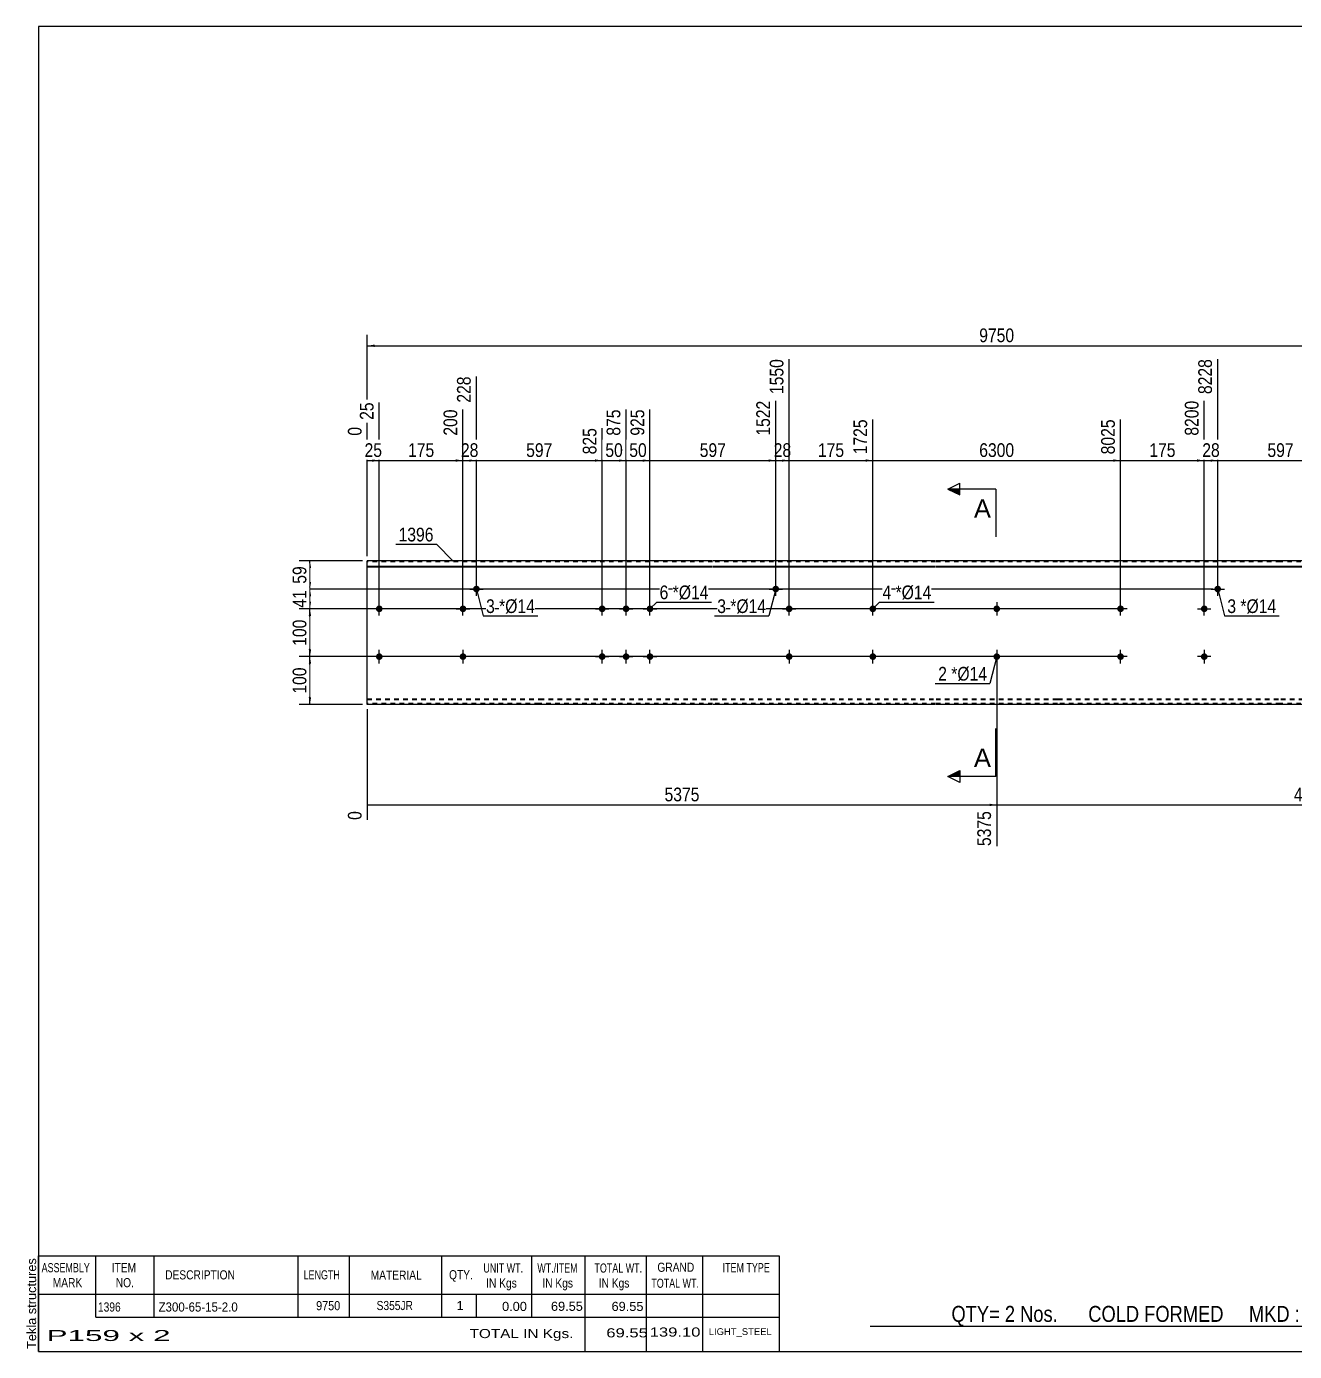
# Model space of a CAD drawing. Header units: millimetres. Extents: x -71 to 331, y -150 to 127.
# Drawn here: x -71.3 to 193.9, y -150.3 to 126.8 of the extents above; entities that cross this region are included whole.
import ezdxf

# ---------------------------------------------------------------- set-up
doc = ezdxf.new("R2010")
doc.units = ezdxf.units.MM
doc.linetypes.add('DXK_LINE_DOT1', pattern=[1.8814, 0.9407, -0.9407])
doc.styles.add('Arial', font='ARIAL.TTF', dxfattribs={"height": 0.2})
doc.styles.add('Arial Narrow', font='ARIALN.TTF', dxfattribs={"height": 0.2})

# ---------------------------------------------------------------- blocks, each defined once
blk = doc.blocks.new('Unknown-629092192-2034')
at = {"color": 5, "linetype": 'Continuous'}
for p, q in [((331.25, 126.75), (-68.75, 126.75)), ((-68.75, 126.75), (-68.75, -150.25)), ((331.25, -150.25), (331.25, 126.75)), ((-68.75, -150.25), (331.25, -150.25))]:
    blk.add_line(p, q, dxfattribs=at)
at = {"color": 174, "linetype": 'Continuous', "style": 'Arial'}
blk.add_text('Tekla structures', height=1.9102, rotation=90, dxfattribs=at).set_placement((-69.25, -149.75))
blk = doc.blocks.new('Bolt-629092192-1223 - 1203')
at = {"linetype": 'Continuous'}
blk.add_hatch(color=3, dxfattribs=at).paths.add_polyline_path([(84.69, 9.14, -1), (86.09, 9.14, -1)])
at = {"color": 3, "linetype": 'Continuous'}
for p, q in [((83.99, 9.14), (86.79, 9.14)), ((85.39, 7.74), (85.39, 10.54))]:
    blk.add_line(p, q, dxfattribs=at)
blk = doc.blocks.new('Part-629092192-1218 - 1203')
at = {"color": 2, "linetype": 'Continuous'}
for p, q in [((0, -15), (0, 15)), ((35.9, 15), (0, 15)), ((0, 13.94), (35.9, 13.94)), ((72.2, 15), (36, 15)), ((36, 13.94), (72.2, 13.94)), ((118.8, 15), (72.3, 15)), ((72.3, 13.94), (118.8, 13.94)), ((144.3, 15), (118.9, 15)), ((118.9, 13.94), (144.3, 13.94)), ((190.9, 15), (144.4, 15)), ((144.4, 13.94), (190.9, 13.94)), ((227.19, 15), (191, 15)), ((191, 13.94), (227.19, 13.94)), ((263.19, 15), (227.29, 15)), ((227.29, 13.94), (263.19, 13.94)), ((263.19, 15), (263.19, -15)), ((0, 13.8), (35.9, 13.8)), ((36, 13.8), (72.2, 13.8)), ((72.3, 13.8), (118.8, 13.8)), ((118.9, 13.8), (144.3, 13.8)), ((144.4, 13.8), (190.9, 13.8)), ((191, 13.8), (227.19, 13.8)), ((227.29, 13.8), (263.19, 13.8)), ((35.9, -15), (0, -15)), ((72.2, -15), (36, -15)), ((118.8, -15), (72.3, -15)), ((144.3, -15), (118.9, -15)), ((190.9, -15), (144.4, -15)), ((227.19, -15), (191, -15)), ((263.19, -15), (227.29, -15))]:
    blk.add_line(p, q, dxfattribs=at)
at = {"color": 7, "linetype": 'DXK_LINE_DOT1'}
for p, q in [((35.9, 14.8), (0, 14.8)), ((72.2, 14.8), (36, 14.8)), ((118.8, 14.8), (72.3, 14.8)), ((144.3, 14.8), (118.9, 14.8)), ((190.9, 14.8), (144.4, 14.8)), ((227.19, 14.8), (191, 14.8)), ((263.19, 14.8), (227.29, 14.8)), ((0, -13.8), (35.9, -13.8)), ((36, -13.8), (72.2, -13.8)), ((72.3, -13.8), (118.8, -13.8)), ((118.9, -13.8), (144.3, -13.8)), ((144.4, -13.8), (190.9, -13.8)), ((191, -13.8), (227.19, -13.8)), ((227.29, -13.8), (263.19, -13.8)), ((0, -13.94), (35.9, -13.94)), ((35.9, -14.8), (0, -14.8)), ((36, -13.94), (72.2, -13.94)), ((72.2, -14.8), (36, -14.8)), ((72.3, -13.94), (118.8, -13.94)), ((118.8, -14.8), (72.3, -14.8)), ((118.9, -13.94), (144.3, -13.94)), ((144.3, -14.8), (118.9, -14.8)), ((144.4, -13.94), (190.9, -13.94)), ((190.9, -14.8), (144.4, -14.8)), ((191, -13.94), (227.19, -13.94)), ((227.19, -14.8), (191, -14.8)), ((227.29, -13.94), (263.19, -13.94)), ((263.19, -14.8), (227.29, -14.8))]:
    blk.add_line(p, q, dxfattribs=at)
blk = doc.blocks.new('Bolt-629092192-1219 - 1203')
at = {"linetype": 'Continuous'}
for points in [[(48.4, 5, -1), (49.8, 5, -1)], [(53.4, 5, -1), (54.8, 5, -1)], [(58.4, 5, -1), (59.8, 5, -1)], [(48.4, -5, -1), (49.8, -5, -1)], [(53.4, -5, -1), (54.8, -5, -1)], [(58.4, -5, -1), (59.8, -5, -1)]]:
    blk.add_hatch(color=3, dxfattribs=at).paths.add_polyline_path(points)
at = {"color": 3, "linetype": 'Continuous'}
for p, q in [((49.1, 3.6), (49.1, 6.4)), ((54.1, 3.6), (54.1, 6.4)), ((59.1, 3.6), (59.1, 6.4)), ((47.7, 5), (50.5, 5)), ((52.7, 5), (55.5, 5)), ((57.7, 5), (60.5, 5)), ((47.7, -5), (50.5, -5)), ((49.1, -6.4), (49.1, -3.6)), ((52.7, -5), (55.5, -5)), ((54.1, -6.4), (54.1, -3.6)), ((57.7, -5), (60.5, -5)), ((59.1, -6.4), (59.1, -3.6))]:
    blk.add_line(p, q, dxfattribs=at)
blk = doc.blocks.new('Bolt-629092192-1220 - 1203')
at = {"linetype": 'Continuous'}
blk.add_hatch(color=3, dxfattribs=at).paths.add_polyline_path([(22.11, 9.14, -1), (23.51, 9.14, -1)])
at = {"color": 3, "linetype": 'Continuous'}
for p, q in [((21.41, 9.14), (24.21, 9.14)), ((22.81, 7.74), (22.81, 10.54))]:
    blk.add_line(p, q, dxfattribs=at)
blk = doc.blocks.new('Bolt-629092192-1221 - 1203')
at = {"linetype": 'Continuous'}
blk.add_hatch(color=3, dxfattribs=at).paths.add_polyline_path([(19.3, 5, -1), (20.7, 5, -1)])
at = {"color": 3, "linetype": 'Continuous'}
for p, q in [((20, 3.6), (20, 6.4)), ((18.6, 5), (21.4, 5))]:
    blk.add_line(p, q, dxfattribs=at)
blk = doc.blocks.new('Bolt-629092192-1222 - 1203')
at = {"linetype": 'Continuous'}
blk.add_hatch(color=3, dxfattribs=at).paths.add_polyline_path([(20.7, -5, -1), (19.3, -5, -1)])
at = {"color": 3, "linetype": 'Continuous'}
for p, q in [((21.4, -5), (18.6, -5)), ((20, -3.6), (20, -6.4))]:
    blk.add_line(p, q, dxfattribs=at)
blk = doc.blocks.new('Bolt-629092192-1224 - 1203')
at = {"linetype": 'Continuous'}
blk.add_hatch(color=3, dxfattribs=at).paths.add_polyline_path([(87.5, 5, -1), (88.9, 5, -1)])
at = {"color": 3, "linetype": 'Continuous'}
for p, q in [((88.2, 3.6), (88.2, 6.4)), ((86.8, 5), (89.6, 5))]:
    blk.add_line(p, q, dxfattribs=at)
blk = doc.blocks.new('Bolt-629092192-1225 - 1203')
at = {"linetype": 'Continuous'}
blk.add_hatch(color=3, dxfattribs=at).paths.add_polyline_path([(88.9, -5, -1), (87.5, -5, -1)])
at = {"color": 3, "linetype": 'Continuous'}
for p, q in [((89.6, -5), (86.8, -5)), ((88.2, -3.6), (88.2, -6.4))]:
    blk.add_line(p, q, dxfattribs=at)
blk = doc.blocks.new('Bolt-629092192-1226 - 1203')
at = {"linetype": 'Continuous'}
for points in [[(1.8, 5, -1), (3.2, 5, -1)], [(105, 5, -1), (106.4, 5, -1)]]:
    blk.add_hatch(color=3, dxfattribs=at).paths.add_polyline_path(points)
at = {"color": 3, "linetype": 'Continuous'}
for p, q in [((2.5, 3.6), (2.5, 6.4)), ((105.7, 3.6), (105.7, 6.4)), ((3.9, 5), (1.1, 5)), ((107.1, 5), (104.3, 5))]:
    blk.add_line(p, q, dxfattribs=at)
blk = doc.blocks.new('Bolt-629092192-1227 - 1203')
at = {"linetype": 'Continuous'}
for points in [[(1.8, -5, -1), (3.2, -5, -1)], [(105, -5, -1), (106.4, -5, -1)]]:
    blk.add_hatch(color=3, dxfattribs=at).paths.add_polyline_path(points)
at = {"color": 3, "linetype": 'Continuous'}
for p, q in [((3.9, -5), (1.1, -5)), ((2.5, -6.4), (2.5, -3.6)), ((107.1, -5), (104.3, -5)), ((105.7, -6.4), (105.7, -3.6))]:
    blk.add_line(p, q, dxfattribs=at)
blk = doc.blocks.new('Bolt-629092192-1229 - 1203')
at = {"linetype": 'Continuous'}
blk.add_hatch(color=3, dxfattribs=at).paths.add_polyline_path([(177.1, 9.14, -1), (178.5, 9.14, -1)])
at = {"color": 3, "linetype": 'Continuous'}
for p, q in [((176.4, 9.14), (179.2, 9.14)), ((177.8, 7.74), (177.8, 10.54))]:
    blk.add_line(p, q, dxfattribs=at)
blk = doc.blocks.new('Bolt-629092192-1230 - 1203')
at = {"linetype": 'Continuous'}
blk.add_hatch(color=3, dxfattribs=at).paths.add_polyline_path([(174.29, 5, -1), (175.69, 5, -1)])
at = {"color": 3, "linetype": 'Continuous'}
for p, q in [((174.99, 3.6), (174.99, 6.4)), ((173.59, 5), (176.39, 5))]:
    blk.add_line(p, q, dxfattribs=at)
blk = doc.blocks.new('Bolt-629092192-1231 - 1203')
at = {"linetype": 'Continuous'}
blk.add_hatch(color=3, dxfattribs=at).paths.add_polyline_path([(175.69, -5, -1), (174.29, -5, -1)])
at = {"color": 3, "linetype": 'Continuous'}
for p, q in [((176.39, -5), (173.59, -5)), ((174.99, -3.6), (174.99, -6.4))]:
    blk.add_line(p, q, dxfattribs=at)
blk = doc.blocks.new('Bolt-629092192-1235 - 1203')
at = {"linetype": 'Continuous'}
for points in [[(156.79, 5, -1), (158.19, 5, -1)], [(259.99, 5, -1), (261.39, 5, -1)]]:
    blk.add_hatch(color=3, dxfattribs=at).paths.add_polyline_path(points)
at = {"color": 3, "linetype": 'Continuous'}
for p, q in [((157.49, 3.6), (157.49, 6.4)), ((260.69, 3.6), (260.69, 6.4)), ((158.89, 5), (156.09, 5)), ((262.09, 5), (259.29, 5))]:
    blk.add_line(p, q, dxfattribs=at)
blk = doc.blocks.new('Bolt-629092192-1236 - 1203')
at = {"linetype": 'Continuous'}
for points in [[(156.79, -5, -1), (158.19, -5, -1)], [(259.99, -5, -1), (261.39, -5, -1)]]:
    blk.add_hatch(color=3, dxfattribs=at).paths.add_polyline_path(points)
at = {"color": 3, "linetype": 'Continuous'}
for p, q in [((158.89, -5), (156.09, -5)), ((157.49, -6.4), (157.49, -3.6)), ((262.09, -5), (259.29, -5)), ((260.69, -6.4), (260.69, -3.6))]:
    blk.add_line(p, q, dxfattribs=at)
blk = doc.blocks.new('Bolt-629092192-1237 - 1203')
at = {"linetype": 'Continuous'}
for points in [[(132.3, 5, -1), (130.9, 5, -1)], [(132.3, -5, -1), (130.9, -5, -1)]]:
    blk.add_hatch(color=3, dxfattribs=at).paths.add_polyline_path(points)
at = {"color": 3, "linetype": 'Continuous'}
for p, q in [((131.6, 6.4), (131.6, 3.6)), ((133, 5), (130.2, 5)), ((133, -5), (130.2, -5)), ((131.6, -3.6), (131.6, -6.4))]:
    blk.add_line(p, q, dxfattribs=at)
blk = doc.blocks.new('StraightDimension-629092192-1289 - 1203')
at = {"linetype": 'Continuous'}
blk.add_hatch(color=7, dxfattribs=at).paths.add_polyline_path([(86.7, 36.25), (88.2, 36), (86.7, 35.75)])
at = {"color": 7, "linetype": 'Continuous'}
for p, q in [((88.2, 6), (88.2, 57.21)), ((85.39, 10.14), (85.39, 48.51)), ((85.39, 36), (88.2, 36))]:
    blk.add_line(p, q, dxfattribs=at)
at = {"color": 0, "linetype": 'Continuous'}
blk.add_wipeout([(87.6, 57.81), (83.4, 57.81), (83.4, 49.3), (87.6, 49.3)], dxfattribs=at)
at = {"color": 0}
blk.add_wipeout([(89.23, 36.15), (89.23, 40.35), (84.37, 40.35), (84.37, 36.15)], dxfattribs=at)
at = {"color": 3, "linetype": 'Continuous', "style": 'Arial Narrow'}
blk.add_text('1550', height=2.863, rotation=90.0002, dxfattribs=at).set_placement((87, 49.9))
at = {"color": 3, "style": 'Arial Narrow'}
blk.add_text('28', height=2.863, dxfattribs=at).set_placement((84.97, 36.75))
blk = doc.blocks.new('StraightDimension-629092192-1284 - 1203')
at = {"linetype": 'Continuous'}
blk.add_hatch(color=7, dxfattribs=at).paths.add_polyline_path([(202.59, 36.25), (204.09, 36), (202.59, 35.75)])
at = {"color": 7, "linetype": 'Continuous'}
for p, q in [((177.8, 10.14), (177.8, 57.21)), ((204.09, 6), (204.09, 44.61)), ((177.8, 36), (204.09, 36))]:
    blk.add_line(p, q, dxfattribs=at)
at = {"color": 0, "linetype": 'Continuous'}
blk.add_wipeout([(203.49, 45.21), (199.29, 45.21), (199.29, 36.7), (203.49, 36.7)], dxfattribs=at)
at = {"color": 0}
blk.add_wipeout([(194.29, 36.15), (194.29, 40.35), (187.6, 40.35), (187.6, 36.15)], dxfattribs=at)
at = {"color": 3, "linetype": 'Continuous', "style": 'Arial Narrow'}
blk.add_text('8825', height=2.863, rotation=90.0002, dxfattribs=at).set_placement((202.89, 37.3))
at = {"color": 3, "style": 'Arial Narrow'}
blk.add_text('597', height=2.863, dxfattribs=at).set_placement((188.2, 36.75))
blk = doc.blocks.new('StraightDimension-629092192-1293 - 1203')
at = {"linetype": 'Continuous'}
blk.add_hatch(color=7, dxfattribs=at).paths.add_polyline_path([(47.6, 36.25), (49.1, 36), (47.6, 35.75)])
at = {"color": 7, "linetype": 'Continuous'}
for p, q in [((22.81, 10.14), (22.81, 53.58)), ((49.1, 6), (49.1, 42.78)), ((22.81, 36), (49.1, 36))]:
    blk.add_line(p, q, dxfattribs=at)
at = {"color": 0, "linetype": 'Continuous'}
blk.add_wipeout([(48.5, 43.38), (44.3, 43.38), (44.3, 36.7), (48.5, 36.7)], dxfattribs=at)
at = {"color": 0}
blk.add_wipeout([(39.3, 36.15), (39.3, 40.35), (32.61, 40.35), (32.61, 36.15)], dxfattribs=at)
at = {"color": 3, "linetype": 'Continuous', "style": 'Arial Narrow'}
blk.add_text('825', height=2.863, rotation=90.0002, dxfattribs=at).set_placement((47.9, 37.3))
at = {"color": 3, "style": 'Arial Narrow'}
blk.add_text('597', height=2.863, dxfattribs=at).set_placement((33.21, 36.75))
blk = doc.blocks.new('StraightDimension-629092192-1292 - 1203')
at = {"linetype": 'Continuous'}
blk.add_hatch(color=7, dxfattribs=at).paths.add_polyline_path([(52.6, 36.25), (54.1, 36), (52.6, 35.75)])
at = {"color": 7, "linetype": 'Continuous'}
for p, q in [((54.1, 6), (54.1, 46.68)), ((49.1, 6), (49.1, 42.78)), ((49.1, 36), (54.1, 36))]:
    blk.add_line(p, q, dxfattribs=at)
at = {"color": 0}
blk.add_wipeout([(54.03, 36.15), (54.03, 40.35), (49.17, 40.35), (49.17, 36.15)], dxfattribs=at)
at = {"color": 0, "linetype": 'Continuous'}
blk.add_wipeout([(53.5, 47.28), (49.3, 47.28), (49.3, 40.6), (53.5, 40.6)], dxfattribs=at)
at = {"color": 3, "linetype": 'Continuous', "style": 'Arial Narrow'}
blk.add_text('875', height=2.863, rotation=90.0002, dxfattribs=at).set_placement((52.9, 41.2))
at = {"color": 3, "style": 'Arial Narrow'}
blk.add_text('50', height=2.863, dxfattribs=at).set_placement((49.77, 36.75))
blk = doc.blocks.new('StraightDimension-629092192-1291 - 1203')
at = {"linetype": 'Continuous'}
blk.add_hatch(color=7, dxfattribs=at).paths.add_polyline_path([(57.6, 36.25), (59.1, 36), (57.6, 35.75)])
at = {"color": 7, "linetype": 'Continuous'}
for p, q in [((54.1, 6), (54.1, 46.68)), ((59.1, 6), (59.1, 46.68)), ((54.1, 36), (59.1, 36))]:
    blk.add_line(p, q, dxfattribs=at)
at = {"color": 0}
blk.add_wipeout([(59.03, 36.15), (59.03, 40.35), (54.17, 40.35), (54.17, 36.15)], dxfattribs=at)
at = {"color": 0, "linetype": 'Continuous'}
blk.add_wipeout([(58.5, 47.28), (54.3, 47.28), (54.3, 40.6), (58.5, 40.6)], dxfattribs=at)
at = {"color": 3, "linetype": 'Continuous', "style": 'Arial Narrow'}
blk.add_text('925', height=2.863, rotation=90.0002, dxfattribs=at).set_placement((57.9, 41.2))
at = {"color": 3, "style": 'Arial Narrow'}
blk.add_text('50', height=2.863, dxfattribs=at).set_placement((54.77, 36.75))
blk = doc.blocks.new('StraightDimension-629092192-1286 - 1203')
at = {"linetype": 'Continuous'}
blk.add_hatch(color=7, dxfattribs=at).paths.add_polyline_path([(173.49, 36.25), (174.99, 36), (173.49, 35.75)])
at = {"color": 7, "linetype": 'Continuous'}
for p, q in [((174.99, 6), (174.99, 48.51)), ((157.49, 6), (157.49, 44.61)), ((157.49, 36), (174.99, 36))]:
    blk.add_line(p, q, dxfattribs=at)
at = {"color": 0}
blk.add_wipeout([(169.59, 36.15), (169.59, 40.35), (162.9, 40.35), (162.9, 36.15)], dxfattribs=at)
at = {"color": 0, "linetype": 'Continuous'}
blk.add_wipeout([(174.39, 49.11), (170.19, 49.11), (170.19, 40.6), (174.39, 40.6)], dxfattribs=at)
at = {"color": 3, "linetype": 'Continuous', "style": 'Arial Narrow'}
blk.add_text('8200', height=2.863, rotation=90.0002, dxfattribs=at).set_placement((173.79, 41.2))
at = {"color": 3, "style": 'Arial Narrow'}
blk.add_text('175', height=2.863, dxfattribs=at).set_placement((163.5, 36.75))
blk = doc.blocks.new('StraightDimension-629092192-1290 - 1203')
at = {"linetype": 'Continuous'}
blk.add_hatch(color=7, dxfattribs=at).paths.add_polyline_path([(83.89, 36.25), (85.39, 36), (83.89, 35.75)])
at = {"color": 7, "linetype": 'Continuous'}
for p, q in [((85.39, 10.14), (85.39, 48.51)), ((59.1, 6), (59.1, 46.68)), ((59.1, 36), (85.39, 36))]:
    blk.add_line(p, q, dxfattribs=at)
at = {"color": 0, "linetype": 'Continuous'}
blk.add_wipeout([(84.79, 49.11), (80.59, 49.11), (80.59, 40.6), (84.79, 40.6)], dxfattribs=at)
at = {"color": 0}
blk.add_wipeout([(75.59, 36.15), (75.59, 40.35), (68.9, 40.35), (68.9, 36.15)], dxfattribs=at)
at = {"color": 3, "linetype": 'Continuous', "style": 'Arial Narrow'}
blk.add_text('1522', height=2.863, rotation=90.0002, dxfattribs=at).set_placement((84.19, 41.2))
at = {"color": 3, "style": 'Arial Narrow'}
blk.add_text('597', height=2.863, dxfattribs=at).set_placement((69.5, 36.75))
blk = doc.blocks.new('StraightDimension-629092192-1294 - 1203')
at = {"linetype": 'Continuous'}
blk.add_hatch(color=7, dxfattribs=at).paths.add_polyline_path([(21.31, 36.25), (22.81, 36), (21.31, 35.75)])
at = {"color": 7, "linetype": 'Continuous'}
for p, q in [((22.81, 10.14), (22.81, 53.58)), ((20, 6), (20, 46.68)), ((20, 36), (22.81, 36))]:
    blk.add_line(p, q, dxfattribs=at)
at = {"color": 0, "linetype": 'Continuous'}
blk.add_wipeout([(22.21, 54.18), (18.01, 54.18), (18.01, 47.5), (22.21, 47.5)], dxfattribs=at)
at = {"color": 0}
blk.add_wipeout([(23.83, 36.15), (23.83, 40.35), (18.97, 40.35), (18.97, 36.15)], dxfattribs=at)
at = {"color": 3, "linetype": 'Continuous', "style": 'Arial Narrow'}
blk.add_text('228', height=2.863, rotation=90.0002, dxfattribs=at).set_placement((21.61, 48.1))
at = {"color": 3, "style": 'Arial Narrow'}
blk.add_text('28', height=2.863, dxfattribs=at).set_placement((19.57, 36.75))
blk = doc.blocks.new('StraightDimension-629092192-1288 - 1203')
at = {"linetype": 'Continuous'}
blk.add_hatch(color=7, dxfattribs=at).paths.add_polyline_path([(104.2, 36.25), (105.7, 36), (104.2, 35.75)])
at = {"color": 7, "linetype": 'Continuous'}
for p, q in [((88.2, 6), (88.2, 57.21)), ((105.7, 6), (105.7, 44.61)), ((88.2, 36), (105.7, 36))]:
    blk.add_line(p, q, dxfattribs=at)
at = {"color": 0}
blk.add_wipeout([(100.29, 36.15), (100.29, 40.35), (93.61, 40.35), (93.61, 36.15)], dxfattribs=at)
at = {"color": 0, "linetype": 'Continuous'}
blk.add_wipeout([(105.1, 45.21), (100.9, 45.21), (100.9, 36.7), (105.1, 36.7)], dxfattribs=at)
at = {"color": 3, "linetype": 'Continuous', "style": 'Arial Narrow'}
blk.add_text('1725', height=2.863, rotation=90.0002, dxfattribs=at).set_placement((104.5, 37.3))
at = {"color": 3, "style": 'Arial Narrow'}
blk.add_text('175', height=2.863, dxfattribs=at).set_placement((94.21, 36.75))
blk = doc.blocks.new('StraightDimension-629092192-1371 - 1203')
at = {"linetype": 'Continuous'}
blk.add_hatch(color=7, dxfattribs=at).paths.add_polyline_path([(261.69, -35.75), (263.19, -36), (261.69, -36.25)])
at = {"color": 7, "linetype": 'Continuous'}
for p, q in [((131.6, -6), (131.6, -44.61)), ((263.19, -16), (263.19, -44.61)), ((131.6, -36), (263.19, -36))]:
    blk.add_line(p, q, dxfattribs=at)
at = {"color": 0}
blk.add_wipeout([(201.65, -35.85), (201.65, -31.65), (193.14, -31.65), (193.14, -35.85)], dxfattribs=at)
at = {"color": 0, "linetype": 'Continuous'}
blk.add_wipeout([(262.59, -36.7), (258.39, -36.7), (258.39, -45.21), (262.59, -45.21)], dxfattribs=at)
at = {"color": 3, "style": 'Arial Narrow'}
blk.add_text('4375', height=2.863, dxfattribs=at).set_placement((193.74, -35.25))
at = {"color": 3, "linetype": 'Continuous', "style": 'Arial Narrow'}
blk.add_text('9750', height=2.863, rotation=90.0002, dxfattribs=at).set_placement((261.99, -44.61))
blk = doc.blocks.new('StraightDimension-629092192-1413 - 1203')
at = {"linetype": 'Continuous'}
for points in [[(1.5, 59.75), (0, 60), (1.5, 60.25)], [(261.69, 60.25), (263.19, 60), (261.69, 59.75)]]:
    blk.add_hatch(color=7, dxfattribs=at).paths.add_polyline_path(points)
at = {"color": 7, "linetype": 'Continuous'}
for p, q in [((0, 16), (0, 62.25)), ((263.19, 16), (263.19, 62.25)), ((0, 60), (263.19, 60))]:
    blk.add_line(p, q, dxfattribs=at)
at = {"color": 0}
blk.add_wipeout([(135.85, 60.15), (135.85, 64.35), (127.34, 64.35), (127.34, 60.15)], dxfattribs=at)
at = {"color": 3, "style": 'Arial Narrow'}
blk.add_text('9750', height=2.863, dxfattribs=at).set_placement((127.94, 60.75))
blk = doc.blocks.new('StraightDimension-629092192-1285 - 1203')
at = {"linetype": 'Continuous'}
blk.add_hatch(color=7, dxfattribs=at).paths.add_polyline_path([(176.3, 36.25), (177.8, 36), (176.3, 35.75)])
at = {"color": 7, "linetype": 'Continuous'}
for p, q in [((177.8, 10.14), (177.8, 57.21)), ((174.99, 6), (174.99, 48.51)), ((174.99, 36), (177.8, 36))]:
    blk.add_line(p, q, dxfattribs=at)
at = {"color": 0, "linetype": 'Continuous'}
blk.add_wipeout([(177.2, 57.81), (173, 57.81), (173, 49.3), (177.2, 49.3)], dxfattribs=at)
at = {"color": 0}
blk.add_wipeout([(178.82, 36.15), (178.82, 40.35), (173.97, 40.35), (173.97, 36.15)], dxfattribs=at)
at = {"color": 3, "linetype": 'Continuous', "style": 'Arial Narrow'}
blk.add_text('8228', height=2.863, rotation=90.0002, dxfattribs=at).set_placement((176.6, 49.9))
at = {"color": 3, "style": 'Arial Narrow'}
blk.add_text('28', height=2.863, dxfattribs=at).set_placement((174.57, 36.75))
blk = doc.blocks.new('StraightDimension-629092192-1287 - 1203')
at = {"linetype": 'Continuous'}
blk.add_hatch(color=7, dxfattribs=at).paths.add_polyline_path([(155.99, 36.25), (157.49, 36), (155.99, 35.75)])
at = {"color": 7, "linetype": 'Continuous'}
for p, q in [((105.7, 6), (105.7, 44.61)), ((157.49, 6), (157.49, 44.61)), ((105.7, 36), (157.49, 36))]:
    blk.add_line(p, q, dxfattribs=at)
at = {"color": 0, "linetype": 'Continuous'}
blk.add_wipeout([(156.89, 45.21), (152.69, 45.21), (152.69, 36.7), (156.89, 36.7)], dxfattribs=at)
at = {"color": 0}
blk.add_wipeout([(135.85, 36.15), (135.85, 40.35), (127.34, 40.35), (127.34, 36.15)], dxfattribs=at)
at = {"color": 3, "linetype": 'Continuous', "style": 'Arial Narrow'}
blk.add_text('8025', height=2.863, rotation=90.0002, dxfattribs=at).set_placement((156.29, 37.3))
at = {"color": 3, "style": 'Arial Narrow'}
blk.add_text('6300', height=2.863, dxfattribs=at).set_placement((127.94, 36.75))
blk = doc.blocks.new('StraightDimension-629092192-1295 - 1203')
at = {"linetype": 'Continuous'}
blk.add_hatch(color=7, dxfattribs=at).paths.add_polyline_path([(18.5, 36.25), (20, 36), (18.5, 35.75)])
at = {"color": 7, "linetype": 'Continuous'}
for p, q in [((2.5, 6), (2.5, 48.16)), ((20, 6), (20, 46.68)), ((2.5, 36), (20, 36))]:
    blk.add_line(p, q, dxfattribs=at)
at = {"color": 0}
blk.add_wipeout([(14.59, 36.15), (14.59, 40.35), (7.91, 40.35), (7.91, 36.15)], dxfattribs=at)
at = {"color": 0, "linetype": 'Continuous'}
blk.add_wipeout([(19.4, 47.28), (15.2, 47.28), (15.2, 40.6), (19.4, 40.6)], dxfattribs=at)
at = {"color": 3, "linetype": 'Continuous', "style": 'Arial Narrow'}
blk.add_text('200', height=2.863, rotation=90.0002, dxfattribs=at).set_placement((18.8, 41.2))
at = {"color": 3, "style": 'Arial Narrow'}
blk.add_text('175', height=2.863, dxfattribs=at).set_placement((8.51, 36.75))
blk = doc.blocks.new('StraightDimension-629092192-1296 - 1203')
at = {"linetype": 'Continuous'}
blk.add_hatch(color=7, dxfattribs=at).paths.add_polyline_path([(1, 36.25), (2.5, 36), (1, 35.75)])
at = {"color": 7, "linetype": 'Continuous'}
for p, q in [((2.5, 6), (2.5, 48.16)), ((0, 16), (0, 43.03)), ((0, 36), (2.5, 36))]:
    blk.add_line(p, q, dxfattribs=at)
at = {"color": 0, "linetype": 'Continuous'}
blk.add_wipeout([(1.9, 48.76), (-2.3, 48.76), (-2.3, 43.9), (1.9, 43.9)], dxfattribs=at)
at = {"color": 0}
blk.add_wipeout([(3.68, 36.15), (3.68, 40.35), (-1.18, 40.35), (-1.18, 36.15)], dxfattribs=at)
at = {"color": 0, "linetype": 'Continuous'}
blk.add_wipeout([(-0.6, 43.63), (-4.8, 43.63), (-4.8, 40.6), (-0.6, 40.6)], dxfattribs=at)
at = {"color": 3, "linetype": 'Continuous', "style": 'Arial Narrow'}
for s, height, p in [('25', 2.863, (1.3, 44.5)), ('0', 2.86, (-1.2, 41.2))]:
    blk.add_text(s, height=height, rotation=90.0002, dxfattribs=at).set_placement(p)
at = {"color": 3, "style": 'Arial Narrow'}
blk.add_text('25', height=2.863, dxfattribs=at).set_placement((-0.58, 36.75))
blk = doc.blocks.new('StraightDimension-629092192-1372 - 1203')
at = {"linetype": 'Continuous'}
blk.add_hatch(color=7, dxfattribs=at).paths.add_polyline_path([(130.1, -35.75), (131.6, -36), (130.1, -36.25)])
at = {"color": 7, "linetype": 'Continuous'}
for p, q in [((131.6, -6), (131.6, -44.61)), ((0, -16), (0, -39.13)), ((0, -36), (131.6, -36))]:
    blk.add_line(p, q, dxfattribs=at)
at = {"color": 0}
blk.add_wipeout([(70.05, -35.85), (70.05, -31.65), (61.54, -31.65), (61.54, -35.85)], dxfattribs=at)
at = {"color": 0, "linetype": 'Continuous'}
for points in [[(-0.6, -36.7), (-4.8, -36.7), (-4.8, -39.73), (-0.6, -39.73)], [(131, -36.7), (126.8, -36.7), (126.8, -45.21), (131, -45.21)]]:
    blk.add_wipeout(points, dxfattribs=at)
at = {"color": 3, "style": 'Arial Narrow'}
blk.add_text('5375', height=2.863, dxfattribs=at).set_placement((62.14, -35.25))
at = {"color": 3, "linetype": 'Continuous', "style": 'Arial Narrow'}
for s, height, p in [('0', 2.86, (-1.2, -39.13)), ('5375', 2.863, (130.4, -44.61))]:
    blk.add_text(s, height=height, rotation=90.0002, dxfattribs=at).set_placement(p)
blk = doc.blocks.new('StraightDimension-629092192-1379 - 1203')
at = {"linetype": 'Continuous'}
for points in [[(-12.25, 13.5), (-12, 15), (-11.75, 13.5)], [(-11.75, 10.64), (-12, 9.14), (-12.25, 10.64)]]:
    blk.add_hatch(color=7, dxfattribs=at).paths.add_polyline_path(points)
at = {"color": 7, "linetype": 'Continuous'}
for p, q in [((-1, 15), (-14.25, 15)), ((-12, 9.14), (-12, 15)), ((176.8, 9.14), (-14.25, 9.14))]:
    blk.add_line(p, q, dxfattribs=at)
at = {"color": 0}
blk.add_wipeout([(-12.15, 14.5), (-16.35, 14.5), (-16.35, 9.64), (-12.15, 9.64)], dxfattribs=at)
at = {"color": 3, "style": 'Arial Narrow'}
blk.add_text('59', height=2.863, rotation=90.0002, dxfattribs=at).set_placement((-12.75, 10.24))
blk = doc.blocks.new('StraightDimension-629092192-1380 - 1203')
at = {"linetype": 'Continuous'}
for points in [[(-12.25, 7.64), (-12, 9.14), (-11.75, 7.64)], [(-11.75, 6.5), (-12, 5), (-12.25, 6.5)]]:
    blk.add_hatch(color=7, dxfattribs=at).paths.add_polyline_path(points)
at = {"color": 7, "linetype": 'Continuous'}
for p, q in [((176.8, 9.14), (-14.25, 9.14)), ((-12, 5), (-12, 9.14)), ((156.49, 5), (-14.25, 5))]:
    blk.add_line(p, q, dxfattribs=at)
at = {"color": 0}
blk.add_wipeout([(-12.15, 9.5), (-16.35, 9.5), (-16.35, 4.64), (-12.15, 4.64)], dxfattribs=at)
at = {"color": 3, "style": 'Arial Narrow'}
blk.add_text('41', height=2.863, rotation=90.0002, dxfattribs=at).set_placement((-12.75, 5.24))
blk = doc.blocks.new('StraightDimension-629092192-1381 - 1203')
at = {"linetype": 'Continuous'}
for points in [[(-12.25, 3.5), (-12, 5), (-11.75, 3.5)], [(-11.75, -3.5), (-12, -5), (-12.25, -3.5)]]:
    blk.add_hatch(color=7, dxfattribs=at).paths.add_polyline_path(points)
at = {"color": 7, "linetype": 'Continuous'}
for p, q in [((156.49, 5), (-14.25, 5)), ((-12, -5), (-12, 5)), ((156.49, -5), (-14.25, -5))]:
    blk.add_line(p, q, dxfattribs=at)
at = {"color": 0}
blk.add_wipeout([(-12.15, 3.34), (-16.35, 3.34), (-16.35, -3.34), (-12.15, -3.34)], dxfattribs=at)
at = {"color": 3, "style": 'Arial Narrow'}
blk.add_text('100', height=2.863, rotation=90.0002, dxfattribs=at).set_placement((-12.75, -2.74))
blk = doc.blocks.new('StraightDimension-629092192-1382 - 1203')
at = {"linetype": 'Continuous'}
for points in [[(-12.25, -6.5), (-12, -5), (-11.75, -6.5)], [(-11.75, -13.5), (-12, -15), (-12.25, -13.5)]]:
    blk.add_hatch(color=7, dxfattribs=at).paths.add_polyline_path(points)
at = {"color": 7, "linetype": 'Continuous'}
for p, q in [((156.49, -5), (-14.25, -5)), ((-12, -15), (-12, -5)), ((-1, -15), (-14.25, -15))]:
    blk.add_line(p, q, dxfattribs=at)
at = {"color": 0}
blk.add_wipeout([(-12.15, -6.66), (-16.35, -6.66), (-16.35, -13.34), (-12.15, -13.34)], dxfattribs=at)
at = {"color": 3, "style": 'Arial Narrow'}
blk.add_text('100', height=2.863, rotation=90.0002, dxfattribs=at).set_placement((-12.75, -12.74))
blk = doc.blocks.new('CBS_BOM-629092192-2111')
at = {"color": 7, "linetype": 'Continuous'}
for p, q in [((-68.78, -138.28), (-68.78, -130.28)), ((-68.78, -130.28), (86.14, -130.28)), ((-56.78, -138.28), (-56.78, -130.28)), ((-44.59, -138.28), (-44.59, -130.28)), ((-14.43, -138.28), (-14.43, -130.28)), ((-3.75, -138.28), (-3.75, -130.28)), ((15.57, -138.28), (15.57, -130.28)), ((34.37, -138.28), (34.37, -130.28)), ((45.58, -138.28), (45.58, -130.28)), ((58.37, -138.28), (58.37, -130.28)), ((70.12, -138.28), (70.12, -130.28)), ((86.14, -130.29), (86.14, -138.27)), ((-68.78, -138.28), (86.14, -138.28)), ((-68.78, -143.08), (-68.78, -138.28)), ((-56.78, -143.08), (-56.78, -138.28)), ((-44.59, -143.08), (-44.59, -138.28)), ((-14.43, -143.08), (-14.43, -138.28)), ((-3.75, -143.08), (-3.75, -138.28)), ((15.57, -143.08), (15.57, -138.28)), ((22.83, -143.08), (22.83, -138.28)), ((34.37, -143.08), (34.37, -138.28)), ((45.58, -143.08), (45.58, -138.28)), ((58.37, -143.08), (58.37, -138.28)), ((70.14, -143.08), (70.14, -138.28)), ((86.14, -138.28), (86.14, -143.08)), ((-68.78, -150.28), (-68.78, -143.1)), ((-56.78, -143.08), (86.14, -143.08)), ((45.58, -150.28), (45.58, -143.1)), ((58.37, -150.28), (58.37, -143.1)), ((70.18, -150.28), (70.18, -143.1)), ((86.14, -143.08), (86.14, -150.28)), ((-68.78, -150.28), (86.14, -150.28))]:
    blk.add_line(p, q, dxfattribs=at)
at = {"color": 3, "linetype": 'Continuous', "style": 'Arial'}
for s, height, width, p in [('ASSEMBLY', 1.91, 0.7, (-68.1, -133.71)), ('ITEM', 1.91, 0.8, (-53.45, -133.71)), ('UNIT WT.', 1.91, 0.7, (24.26, -133.78)), ('WT./ITEM', 1.91, 0.7, (35.55, -133.78)), ('TOTAL WT.', 1.91, 0.7, (47.49, -133.78)), ('GRAND', 1.91, 0.8, (60.64, -133.62)), ('ITEM TYPE', 1.91, 0.7, (74.28, -133.7)), ('MARK', 1.91, 0.8, (-65.78, -136.84)), ('NO.', 1.91, 0.8, (-52.6, -136.84)), ('DESCRIPTION', 1.9102, 0.8, (-42.27, -135.21)), ('LENGTH', 1.91, 0.7, (-13.32, -135.21)), ('MATERIAL', 1.91, 0.8, (0.7, -135.26)), ('QTY.', 1.91, 0.8, (17.09, -135.18)), ('IN Kgs', 1.91, 0.8, (24.84, -136.92)), ('IN Kgs', 1.91, 0.8, (36.59, -136.92)), ('IN Kgs', 1.91, 0.8, (48.38, -136.92)), ('TOTAL WT.', 1.91, 0.7, (59.38, -136.96))]:
    blk.add_text(s, height=height, dxfattribs=dict(at, width=width)).set_placement(p)
at = {"color": 7, "linetype": 'Continuous', "style": 'Arial'}
for s, height, width, p in [('1396', 1.91, 0.8, (-56.32, -141.93)), ('Z300-65-15-2.0', 1.9102, 0.9, (-43.65, -141.93)), ('9750', 1.91, 0.85, (-10.71, -141.65)), ('S355JR', 1.91, 0.8, (1.94, -141.62))]:
    blk.add_text(s, height=height, dxfattribs=dict(at, width=width)).set_placement(p)
for s, p in [('1', (18.66, -141.62)), ('0.00', (28.17, -141.81)), ('69.55', (38.39, -141.78)), ('69.55', (51.06, -141.81))]:
    blk.add_text(s, height=1.91, dxfattribs=at).set_placement(p)
at = {"color": 6, "linetype": 'Continuous', "style": 'Arial'}
for s, height, width, p in [('P159 x 2', 2.292, 2.05, (-67.06, -148.09)), ('TOTAL IN Kgs.', 1.9102, 1.2, (21.38, -147.48)), ('69.55', 1.91, 1.3, (49.97, -147.33)), ('139.10', 1.91, 1.3, (59.04, -147.17))]:
    blk.add_text(s, height=height, dxfattribs=dict(at, width=width)).set_placement(p)
blk.add_text('LIGHT_STEEL', height=1.4135, dxfattribs=at).set_placement((71.39, -146.83))
blk = doc.blocks.new('CBS_CALLOFF-629092192-2112')
at = {"color": 7, "linetype": 'Continuous'}
blk.add_line((105.13, -144.98), (221.36, -145), dxfattribs=at)
at = {"color": 3, "linetype": 'Continuous', "style": 'Arial Narrow'}
blk.add_text('QTY= 2 Nos.      COLD FORMED     MKD : P159', height=3.3405, dxfattribs=at).set_placement((122.13, -144.09))
blk = doc.blocks.new('MarkSet-629092192-1428 - 1203')
at = {"color": 0}
blk.add_wipeout([(26.65, 4.12), (26.65, 7.12), (24.82, 7.12), (24.82, 4.12)], dxfattribs=at)
blk.add_wipeout([(26.65, 4.12), (26.65, 7.12), (24.82, 7.12), (24.82, 4.12)], dxfattribs=at)
at = {"color": 7, "linetype": 'Continuous'}
blk.add_line((22.81, 9.14), (24.22, 3.52), dxfattribs=at)
at = {"color": 0}
blk.add_wipeout([(28.83, 4.12), (28.83, 7.12), (27.55, 7.12), (27.55, 4.12)], dxfattribs=at)
blk.add_wipeout([(28.83, 4.12), (28.83, 7.12), (27.55, 7.12), (27.55, 4.12)], dxfattribs=at)
at = {"color": 3, "style": 'Arial Narrow'}
blk.add_text('3', height=2.86, dxfattribs=at).set_placement((24.82, 4.12))
at = {"color": 0}
blk.add_wipeout([(35.04, 4.12), (35.04, 7.12), (28.83, 7.12), (28.83, 4.12)], dxfattribs=at)
blk.add_wipeout([(35.04, 4.12), (35.04, 7.12), (28.83, 7.12), (28.83, 4.12)], dxfattribs=at)
at = {"color": 7, "linetype": 'Continuous'}
blk.add_line((24.22, 3.52), (35.64, 3.52), dxfattribs=at)
at = {"color": 3, "style": 'Arial Narrow'}
for s, height, p in [('*', 2.86, (27.55, 4.12)), ('Ø14', 2.863, (28.83, 4.12))]:
    blk.add_text(s, height=height, dxfattribs=at).set_placement(p)
blk = doc.blocks.new('Mark-629092192-1416 - 1203')
at = {"color": 0}
blk.add_wipeout([(13.84, 19.09), (13.84, 22.09), (6.53, 22.09), (6.53, 19.09)], dxfattribs=at)
blk.add_wipeout([(13.84, 19.09), (13.84, 22.09), (6.53, 22.09), (6.53, 19.09)], dxfattribs=at)
at = {"color": 7, "linetype": 'Continuous'}
for p in [(5.93, 18.49), (17.98, 14.95)]:
    blk.add_line(p, (14.44, 18.49), dxfattribs=at)
at = {"color": 3, "style": 'Arial Narrow'}
blk.add_text('1396', height=2.863, dxfattribs=at).set_placement((6.53, 19.09))
blk = doc.blocks.new('SectionMark-629092192-1276 - 1203')
at = {"linetype": 'Continuous'}
for points in [[(123.89, 30.05), (123.89, 28.8), (121.39, 30.05)], [(123.89, -28.8), (123.89, -30.05), (121.39, -30.05)]]:
    blk.add_hatch(color=30, dxfattribs=at).paths.add_polyline_path(points)
at = {"color": 30, "linetype": 'Continuous'}
for p, q in [((121.39, 30.05), (123.89, 31.3)), ((123.89, 28.8), (123.89, 31.3)), ((131.39, 30.05), (121.39, 30.05)), ((121.39, 30.05), (123.89, 28.8)), ((121.39, -30.05), (123.89, -28.8)), ((131.39, -30.05), (121.39, -30.05)), ((123.89, -31.3), (121.39, -30.05)), ((123.89, -28.8), (123.89, -31.3))]:
    blk.add_line(p, q, dxfattribs=at)
at = {"color": 0, "linetype": 'Continuous'}
for points in [[(130.39, 24.05), (130.39, 28.05), (126.83, 28.05), (126.83, 24.05)], [(130.39, -28.05), (130.39, -24.05), (126.83, -24.05), (126.83, -28.05)]]:
    blk.add_wipeout(points, dxfattribs=at)
at = {"color": 30, "linetype": 'Continuous'}
for p, q in [((131.39, 30.05), (131.39, 20.05)), ((131.39, -30.05), (131.39, -20.05))]:
    blk.add_line(p, q, dxfattribs=at)
at = {"color": 96, "linetype": 'Continuous', "style": 'Arial'}
for p in [(126.83, 24.05), (126.83, -28.05)]:
    blk.add_text('A', height=3.82, dxfattribs=at).set_placement(p)
blk = doc.blocks.new('MarkSet-629092192-1435 - 1203')
at = {"color": 0}
blk.add_wipeout([(74.99, 4.12), (74.99, 7.12), (73.16, 7.12), (73.16, 4.12)], dxfattribs=at)
blk.add_wipeout([(74.99, 4.12), (74.99, 7.12), (73.16, 7.12), (73.16, 4.12)], dxfattribs=at)
blk.add_wipeout([(77.17, 4.12), (77.17, 7.12), (75.89, 7.12), (75.89, 4.12)], dxfattribs=at)
blk.add_wipeout([(77.17, 4.12), (77.17, 7.12), (75.89, 7.12), (75.89, 4.12)], dxfattribs=at)
at = {"color": 3, "style": 'Arial Narrow'}
blk.add_text('3', height=2.86, dxfattribs=at).set_placement((73.16, 4.12))
at = {"color": 0}
blk.add_wipeout([(83.38, 4.12), (83.38, 7.12), (77.17, 7.12), (77.17, 4.12)], dxfattribs=at)
blk.add_wipeout([(83.38, 4.12), (83.38, 7.12), (77.17, 7.12), (77.17, 4.12)], dxfattribs=at)
at = {"color": 7, "linetype": 'Continuous'}
for p in [(85.39, 9.14), (72.56, 3.52)]:
    blk.add_line(p, (83.98, 3.52), dxfattribs=at)
at = {"color": 3, "style": 'Arial Narrow'}
for s, height, p in [('*', 2.86, (75.89, 4.12)), ('Ø14', 2.863, (77.17, 4.12))]:
    blk.add_text(s, height=height, dxfattribs=at).set_placement(p)
blk = doc.blocks.new('MarkSet-629092192-1441 - 1203')
at = {"color": 0}
blk.add_wipeout([(109.54, 7.01), (109.54, 10.01), (107.71, 10.01), (107.71, 7.01)], dxfattribs=at)
blk.add_wipeout([(109.54, 7.01), (109.54, 10.01), (107.71, 10.01), (107.71, 7.01)], dxfattribs=at)
at = {"color": 7, "linetype": 'Continuous'}
blk.add_line((105.7, 5), (107.11, 6.41), dxfattribs=at)
at = {"color": 0}
blk.add_wipeout([(111.72, 7.01), (111.72, 10.01), (110.44, 10.01), (110.44, 7.01)], dxfattribs=at)
blk.add_wipeout([(111.72, 7.01), (111.72, 10.01), (110.44, 10.01), (110.44, 7.01)], dxfattribs=at)
at = {"color": 3, "style": 'Arial Narrow'}
blk.add_text('4', height=2.86, dxfattribs=at).set_placement((107.71, 7.01))
at = {"color": 0}
blk.add_wipeout([(117.93, 7.01), (117.93, 10.01), (111.72, 10.01), (111.72, 7.01)], dxfattribs=at)
blk.add_wipeout([(117.93, 7.01), (117.93, 10.01), (111.72, 10.01), (111.72, 7.01)], dxfattribs=at)
at = {"color": 7, "linetype": 'Continuous'}
blk.add_line((107.11, 6.41), (118.53, 6.41), dxfattribs=at)
at = {"color": 3, "style": 'Arial Narrow'}
for s, height, p in [('*', 2.86, (110.44, 7.01)), ('Ø14', 2.863, (111.72, 7.01))]:
    blk.add_text(s, height=height, dxfattribs=at).set_placement(p)
blk = doc.blocks.new('MarkSet-629092192-1447 - 1203')
at = {"color": 0}
blk.add_wipeout([(181.64, 4.12), (181.64, 7.12), (179.81, 7.12), (179.81, 4.12)], dxfattribs=at)
blk.add_wipeout([(181.64, 4.12), (181.64, 7.12), (179.81, 7.12), (179.81, 4.12)], dxfattribs=at)
at = {"color": 7, "linetype": 'Continuous'}
blk.add_line((177.8, 9.14), (179.21, 3.52), dxfattribs=at)
at = {"color": 0}
blk.add_wipeout([(183.82, 4.12), (183.82, 7.12), (182.54, 7.12), (182.54, 4.12)], dxfattribs=at)
blk.add_wipeout([(183.82, 4.12), (183.82, 7.12), (182.54, 7.12), (182.54, 4.12)], dxfattribs=at)
at = {"color": 3, "style": 'Arial Narrow'}
blk.add_text('3', height=2.86, dxfattribs=at).set_placement((179.81, 4.12))
at = {"color": 0}
blk.add_wipeout([(190.03, 4.12), (190.03, 7.12), (183.82, 7.12), (183.82, 4.12)], dxfattribs=at)
blk.add_wipeout([(190.03, 4.12), (190.03, 7.12), (183.82, 7.12), (183.82, 4.12)], dxfattribs=at)
at = {"color": 7, "linetype": 'Continuous'}
blk.add_line((179.21, 3.52), (190.63, 3.52), dxfattribs=at)
at = {"color": 3, "style": 'Arial Narrow'}
for s, height, p in [('*', 2.86, (182.54, 4.12)), ('Ø14', 2.863, (183.82, 4.12))]:
    blk.add_text(s, height=height, dxfattribs=at).set_placement(p)
blk = doc.blocks.new('Mark-629092192-1463 - 1203')
at = {"color": 0}
blk.add_wipeout([(62.94, 7.01), (62.94, 10.01), (61.11, 10.01), (61.11, 7.01)], dxfattribs=at)
blk.add_wipeout([(62.94, 7.01), (62.94, 10.01), (61.11, 10.01), (61.11, 7.01)], dxfattribs=at)
at = {"color": 7, "linetype": 'Continuous'}
blk.add_line((59.1, 5), (60.51, 6.41), dxfattribs=at)
at = {"color": 0}
blk.add_wipeout([(65.12, 7.01), (65.12, 10.01), (63.84, 10.01), (63.84, 7.01)], dxfattribs=at)
blk.add_wipeout([(65.12, 7.01), (65.12, 10.01), (63.84, 10.01), (63.84, 7.01)], dxfattribs=at)
at = {"color": 3, "style": 'Arial Narrow'}
blk.add_text('6', height=2.86, dxfattribs=at).set_placement((61.11, 7.01))
at = {"color": 0}
blk.add_wipeout([(71.33, 7.01), (71.33, 10.01), (65.12, 10.01), (65.12, 7.01)], dxfattribs=at)
blk.add_wipeout([(71.33, 7.01), (71.33, 10.01), (65.12, 10.01), (65.12, 7.01)], dxfattribs=at)
at = {"color": 7, "linetype": 'Continuous'}
blk.add_line((60.51, 6.41), (71.93, 6.41), dxfattribs=at)
at = {"color": 3, "style": 'Arial Narrow'}
for s, height, p in [('*', 2.86, (63.84, 7.01)), ('Ø14', 2.863, (65.12, 7.01))]:
    blk.add_text(s, height=height, dxfattribs=at).set_placement(p)
blk = doc.blocks.new('Mark-629092192-1465 - 1203')
at = {"color": 0}
blk.add_wipeout([(121.19, -10.01), (121.19, -7.01), (119.36, -7.01), (119.36, -10.01)], dxfattribs=at)
blk.add_wipeout([(121.19, -10.01), (121.19, -7.01), (119.36, -7.01), (119.36, -10.01)], dxfattribs=at)
blk.add_wipeout([(123.37, -10.01), (123.37, -7.01), (122.09, -7.01), (122.09, -10.01)], dxfattribs=at)
blk.add_wipeout([(123.37, -10.01), (123.37, -7.01), (122.09, -7.01), (122.09, -10.01)], dxfattribs=at)
at = {"color": 3, "style": 'Arial Narrow'}
blk.add_text('2', height=2.86, dxfattribs=at).set_placement((119.36, -10.01))
at = {"color": 0}
blk.add_wipeout([(129.58, -10.01), (129.58, -7.01), (123.37, -7.01), (123.37, -10.01)], dxfattribs=at)
blk.add_wipeout([(129.58, -10.01), (129.58, -7.01), (123.37, -7.01), (123.37, -10.01)], dxfattribs=at)
at = {"color": 7, "linetype": 'Continuous'}
for p in [(131.6, -5), (118.76, -10.61)]:
    blk.add_line(p, (130.18, -10.61), dxfattribs=at)
at = {"color": 3, "style": 'Arial Narrow'}
for s, height, p in [('*', 2.86, (122.09, -10.01)), ('Ø14', 2.863, (123.37, -10.01))]:
    blk.add_text(s, height=height, dxfattribs=at).set_placement(p)

msp = doc.modelspace()

# ---------------------------------------------------------------- block references
for name in ['Unknown-629092192-2034', 'Part-629092192-1218 - 1203', 'Bolt-629092192-1220 - 1203', 'Bolt-629092192-1223 - 1203', 'Bolt-629092192-1229 - 1203', 'Bolt-629092192-1226 - 1203', 'Bolt-629092192-1221 - 1203', 'Bolt-629092192-1219 - 1203', 'Bolt-629092192-1224 - 1203', 'Bolt-629092192-1237 - 1203', 'Bolt-629092192-1235 - 1203', 'Bolt-629092192-1230 - 1203', 'Bolt-629092192-1227 - 1203', 'Bolt-629092192-1222 - 1203', 'Bolt-629092192-1225 - 1203', 'Bolt-629092192-1236 - 1203', 'Bolt-629092192-1231 - 1203', 'CBS_BOM-629092192-2111', 'CBS_CALLOFF-629092192-2112']:
    msp.add_blockref(name, (0, 0))

# ---------------------------------------------------------------- next in the draw order: block references
for name in ['StraightDimension-629092192-1289 - 1203', 'StraightDimension-629092192-1284 - 1203', 'StraightDimension-629092192-1293 - 1203', 'StraightDimension-629092192-1286 - 1203', 'StraightDimension-629092192-1371 - 1203']:
    msp.add_blockref(name, (0, 0))

# ---------------------------------------------------------------- next in the draw order: block references
for name in ['StraightDimension-629092192-1288 - 1203', 'StraightDimension-629092192-1294 - 1203', 'StraightDimension-629092192-1292 - 1203', 'StraightDimension-629092192-1372 - 1203']:
    msp.add_blockref(name, (0, 0))

# ---------------------------------------------------------------- next in the draw order: block references
msp.add_blockref('StraightDimension-629092192-1291 - 1203', (0, 0))

# ---------------------------------------------------------------- next in the draw order: block references
msp.add_blockref('StraightDimension-629092192-1290 - 1203', (0, 0))

# ---------------------------------------------------------------- next in the draw order: block references
msp.add_blockref('StraightDimension-629092192-1413 - 1203', (0, 0))

# ---------------------------------------------------------------- next in the draw order: block references
for name in ['StraightDimension-629092192-1285 - 1203', 'StraightDimension-629092192-1295 - 1203', 'StraightDimension-629092192-1287 - 1203']:
    msp.add_blockref(name, (0, 0))

# ---------------------------------------------------------------- next in the draw order: block references
msp.add_blockref('StraightDimension-629092192-1296 - 1203', (0, 0))

# ---------------------------------------------------------------- next in the draw order: block references
msp.add_blockref('StraightDimension-629092192-1379 - 1203', (0, 0))

# ---------------------------------------------------------------- next in the draw order: block references
for name in ['Mark-629092192-1416 - 1203', 'StraightDimension-629092192-1380 - 1203']:
    msp.add_blockref(name, (0, 0))

# ---------------------------------------------------------------- next in the draw order: block references
for name in ['MarkSet-629092192-1447 - 1203', 'StraightDimension-629092192-1381 - 1203']:
    msp.add_blockref(name, (0, 0))

# ---------------------------------------------------------------- next in the draw order: block references
for name in ['MarkSet-629092192-1428 - 1203', 'MarkSet-629092192-1435 - 1203', 'MarkSet-629092192-1441 - 1203', 'StraightDimension-629092192-1382 - 1203']:
    msp.add_blockref(name, (0, 0))

# ---------------------------------------------------------------- next in the draw order: block references
for name in ['SectionMark-629092192-1276 - 1203', 'Mark-629092192-1463 - 1203']:
    msp.add_blockref(name, (0, 0))

# ---------------------------------------------------------------- next in the draw order: block references
msp.add_blockref('Mark-629092192-1465 - 1203', (0, 0))

doc.saveas('drawing.dxf')
